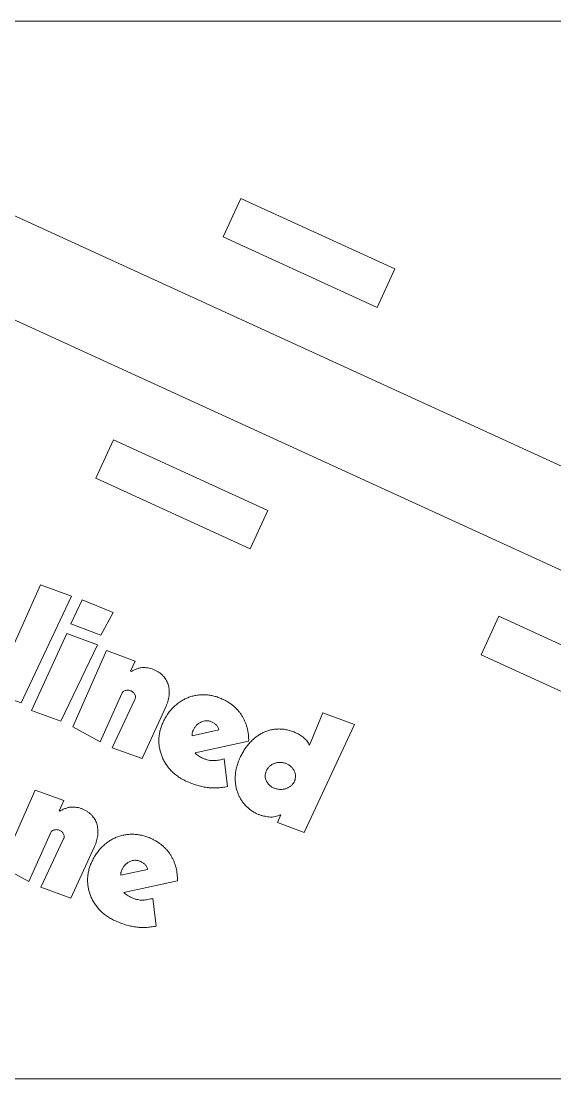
# Model space of a CAD drawing. Header units: inches. Extents: x 0.3 to 10.08, y -5.3 to -0.21.
# Drawn here: x 1.899 to 3.474, y -3.337 to -0.214 of the extents above; entities that cross this region are included whole.
import ezdxf

# ---------------------------------------------------------------- set-up
doc = ezdxf.new("R2010")
doc.units = ezdxf.units.IN
doc.header["$MEASUREMENT"] = 0
doc.layers.add('Layer 1', color=7, linetype='Continuous')

# ---------------------------------------------------------------- blocks, each defined once
blk = doc.blocks.new('block 2')
at = {"layer": 'Layer 1', "color": 7, "lineweight": 15, "true_color": 0xffffff}
blk.add_open_spline([(2.4074, -2.3067), (2.4087, -2.3043), (2.4099, -2.3019), (2.4114, -2.2996), (2.4129, -2.2973), (2.4147, -2.2952), (2.4166, -2.2933), (2.4185, -2.2914), (2.4206, -2.2896), (2.4228, -2.288), (2.425, -2.2864), (2.4273, -2.285), (2.4298, -2.2838), (2.4322, -2.2827), (2.4347, -2.2817), (2.4373, -2.2811), (2.4399, -2.2804), (2.4425, -2.2801), (2.4451, -2.2799), (2.4465, -2.2799), (2.4478, -2.2799), (2.4492, -2.28), (2.4505, -2.2801), (2.4518, -2.2803), (2.4531, -2.2806), (2.4544, -2.2808), (2.4558, -2.2812), (2.4571, -2.2816), (2.4584, -2.282), (2.4597, -2.2826), (2.461, -2.2831)], degree=3, knots=[0, 0, 0, 0, 1, 1, 1, 2, 2, 2, 3, 3, 3, 4, 4, 4, 5, 5, 5, 6, 6, 6, 7, 7, 7, 8, 8, 8, 9, 9, 9, 10, 10, 10, 10], dxfattribs=at)
blk = doc.blocks.new('block 3')
at = {"layer": 'Layer 1', "color": 7, "lineweight": 15, "true_color": 0xffffff}
blk.add_lwpolyline([(2.4825, -2.3068), (2.4035, -2.3244)], dxfattribs=at)
blk = doc.blocks.new('block 4')
at = {"layer": 'Layer 1', "color": 7, "lineweight": 15, "true_color": 0xffffff}
blk.add_open_spline([(2.461, -2.2831), (2.4636, -2.2844), (2.4662, -2.2857), (2.4686, -2.2873), (2.4708, -2.2887), (2.4728, -2.2904), (2.4747, -2.2922), (2.4756, -2.2932), (2.4764, -2.2941), (2.4772, -2.2951), (2.478, -2.2962), (2.4787, -2.2973), (2.4793, -2.2985), (2.48, -2.2998), (2.4807, -2.3011), (2.4812, -2.3024), (2.4817, -2.3038), (2.4821, -2.3053), (2.4825, -2.3068)], degree=3, knots=[0, 0, 0, 0, 1, 1, 1, 2, 2, 2, 3, 3, 3, 4, 4, 4, 5, 5, 5, 6, 6, 6, 6], dxfattribs=at)
blk = doc.blocks.new('block 5')
at = {"layer": 'Layer 1', "color": 7, "lineweight": 15, "true_color": 0xffffff}
blk.add_open_spline([(2.4035, -2.3244), (2.4035, -2.3231), (2.4035, -2.3219), (2.4035, -2.3207), (2.4036, -2.3195), (2.4036, -2.3183), (2.4038, -2.3172), (2.4039, -2.3165), (2.404, -2.3159), (2.4042, -2.3152), (2.4044, -2.3144), (2.4046, -2.3136), (2.4049, -2.3128), (2.4052, -2.3119), (2.4056, -2.3109), (2.406, -2.31), (2.4064, -2.3089), (2.4069, -2.3078), (2.4074, -2.3067)], degree=3, knots=[0, 0, 0, 0, 1, 1, 1, 2, 2, 2, 3, 3, 3, 4, 4, 4, 5, 5, 5, 6, 6, 6, 6], dxfattribs=at)
blk = doc.blocks.new('block 6')
at = {"layer": 'Layer 1', "color": 7, "lineweight": 15, "true_color": 0xffffff}
blk.add_open_spline([(2.6194, -2.4396), (2.6198, -2.4372), (2.6202, -2.4347), (2.6208, -2.4323), (2.6215, -2.4298), (2.6225, -2.4274), (2.6237, -2.4251), (2.6249, -2.4228), (2.6264, -2.4206), (2.6281, -2.4186), (2.6298, -2.4165), (2.6317, -2.4147), (2.6337, -2.413), (2.6359, -2.4113), (2.6382, -2.4099), (2.6406, -2.4086), (2.6431, -2.4073), (2.6458, -2.4062), (2.6485, -2.4053), (2.6499, -2.4048), (2.6514, -2.4044), (2.6529, -2.4041), (2.6544, -2.4038), (2.6559, -2.4036), (2.6575, -2.4034), (2.6591, -2.4033), (2.6607, -2.4032), (2.6624, -2.4032), (2.6641, -2.4032), (2.6658, -2.4033), (2.6674, -2.4034)], degree=3, knots=[0, 0, 0, 0, 1, 1, 1, 2, 2, 2, 3, 3, 3, 4, 4, 4, 5, 5, 5, 6, 6, 6, 7, 7, 7, 8, 8, 8, 9, 9, 9, 10, 10, 10, 10], dxfattribs=at)
blk = doc.blocks.new('block 7')
at = {"layer": 'Layer 1', "color": 7, "lineweight": 15, "true_color": 0xffffff}
blk.add_open_spline([(2.7086, -2.4466), (2.7082, -2.4491), (2.7079, -2.4517), (2.7072, -2.4541), (2.7065, -2.4566), (2.7055, -2.459), (2.7043, -2.4613), (2.7031, -2.4636), (2.7016, -2.4657), (2.7, -2.4677), (2.6983, -2.4697), (2.6964, -2.4716), (2.6943, -2.4732), (2.6922, -2.4749), (2.6899, -2.4763), (2.6875, -2.4775), (2.685, -2.4788), (2.6824, -2.4799), (2.6797, -2.4807), (2.6783, -2.4812), (2.6769, -2.4815), (2.6754, -2.4818), (2.6739, -2.4821), (2.6724, -2.4823), (2.6709, -2.4824), (2.6693, -2.4826), (2.6678, -2.4827), (2.6662, -2.4827), (2.6645, -2.4827), (2.6629, -2.4826), (2.6612, -2.4825)], degree=3, knots=[0, 0, 0, 0, 1, 1, 1, 2, 2, 2, 3, 3, 3, 4, 4, 4, 5, 5, 5, 6, 6, 6, 7, 7, 7, 8, 8, 8, 9, 9, 9, 10, 10, 10, 10], dxfattribs=at)
blk = doc.blocks.new('block 8')
at = {"layer": 'Layer 1', "color": 7, "lineweight": 15, "true_color": 0xffffff}
blk.add_open_spline([(2.6674, -2.4034), (2.6691, -2.4036), (2.6707, -2.4038), (2.6723, -2.4041), (2.6739, -2.4043), (2.6755, -2.4046), (2.677, -2.4051), (2.6785, -2.4054), (2.6799, -2.4059), (2.6813, -2.4065), (2.6827, -2.4071), (2.6841, -2.4077), (2.6854, -2.4084), (2.6879, -2.4097), (2.6904, -2.4112), (2.6927, -2.413), (2.6948, -2.4146), (2.6968, -2.4165), (2.6986, -2.4185), (2.7004, -2.4204), (2.702, -2.4226), (2.7033, -2.4248), (2.7047, -2.4271), (2.7057, -2.4295), (2.7065, -2.4319), (2.7074, -2.4343), (2.708, -2.4368), (2.7084, -2.4393), (2.7087, -2.4417), (2.7086, -2.4441), (2.7086, -2.4466)], degree=3, knots=[0, 0, 0, 0, 1, 1, 1, 2, 2, 2, 3, 3, 3, 4, 4, 4, 5, 5, 5, 6, 6, 6, 7, 7, 7, 8, 8, 8, 9, 9, 9, 10, 10, 10, 10], dxfattribs=at)
blk = doc.blocks.new('block 9')
at = {"layer": 'Layer 1', "color": 7, "lineweight": 15, "true_color": 0xffffff}
blk.add_open_spline([(2.6612, -2.4825), (2.6595, -2.4823), (2.6578, -2.4821), (2.6561, -2.4818), (2.6545, -2.4815), (2.653, -2.4812), (2.6514, -2.4808), (2.6499, -2.4804), (2.6484, -2.48), (2.6469, -2.4794), (2.6455, -2.4789), (2.6441, -2.4783), (2.6428, -2.4777), (2.6402, -2.4764), (2.6378, -2.4749), (2.6355, -2.4732), (2.6333, -2.4716), (2.6313, -2.4698), (2.6295, -2.4677), (2.6277, -2.4658), (2.6262, -2.4637), (2.6248, -2.4614), (2.6235, -2.4592), (2.6223, -2.457), (2.6214, -2.4546), (2.6205, -2.4522), (2.6199, -2.4497), (2.6196, -2.4472), (2.6193, -2.4447), (2.6194, -2.4422), (2.6194, -2.4396)], degree=3, knots=[0, 0, 0, 0, 1, 1, 1, 2, 2, 2, 3, 3, 3, 4, 4, 4, 5, 5, 5, 6, 6, 6, 7, 7, 7, 8, 8, 8, 9, 9, 9, 10, 10, 10, 10], dxfattribs=at)
blk = doc.blocks.new('block 18')
at = {"layer": 'Layer 1', "color": 7, "lineweight": 15, "true_color": 0xffffff}
blk.add_open_spline([(2.1933, -2.7363), (2.1933, -2.7351), (2.1933, -2.7339), (2.1933, -2.7326), (2.1934, -2.7315), (2.1934, -2.7303), (2.1936, -2.7291), (2.1937, -2.7285), (2.1938, -2.7278), (2.194, -2.7272), (2.1942, -2.7264), (2.1944, -2.7256), (2.1947, -2.7248), (2.1951, -2.7238), (2.1954, -2.7229), (2.1958, -2.722), (2.1962, -2.7208), (2.1967, -2.7197), (2.1972, -2.7186)], degree=3, knots=[0, 0, 0, 0, 1, 1, 1, 2, 2, 2, 3, 3, 3, 4, 4, 4, 5, 5, 5, 6, 6, 6, 6], dxfattribs=at)
blk = doc.blocks.new('block 19')
at = {"layer": 'Layer 1', "color": 7, "lineweight": 15, "true_color": 0xffffff}
blk.add_open_spline([(2.1972, -2.7186), (2.1985, -2.7162), (2.1997, -2.7138), (2.2012, -2.7115), (2.2027, -2.7093), (2.2045, -2.7072), (2.2064, -2.7053), (2.2083, -2.7033), (2.2104, -2.7015), (2.2126, -2.6999), (2.2148, -2.6984), (2.2171, -2.697), (2.2196, -2.6958), (2.222, -2.6946), (2.2245, -2.6937), (2.2271, -2.693), (2.2297, -2.6924), (2.2323, -2.692), (2.2349, -2.6919), (2.2363, -2.6918), (2.2376, -2.6919), (2.239, -2.692), (2.2403, -2.6921), (2.2416, -2.6923), (2.2429, -2.6925), (2.2442, -2.6928), (2.2456, -2.6931), (2.2469, -2.6935), (2.2482, -2.694), (2.2495, -2.6945), (2.2508, -2.6951)], degree=3, knots=[0, 0, 0, 0, 1, 1, 1, 2, 2, 2, 3, 3, 3, 4, 4, 4, 5, 5, 5, 6, 6, 6, 7, 7, 7, 8, 8, 8, 9, 9, 9, 10, 10, 10, 10], dxfattribs=at)
blk = doc.blocks.new('block 20')
at = {"layer": 'Layer 1', "color": 7, "lineweight": 15, "true_color": 0xffffff}
blk.add_open_spline([(2.2508, -2.6951), (2.2534, -2.6964), (2.256, -2.6977), (2.2584, -2.6992), (2.2606, -2.7007), (2.2627, -2.7023), (2.2645, -2.7042), (2.2654, -2.7051), (2.2663, -2.7061), (2.267, -2.7071), (2.2678, -2.7082), (2.2685, -2.7093), (2.2692, -2.7105), (2.2698, -2.7117), (2.2705, -2.713), (2.271, -2.7144), (2.2715, -2.7158), (2.2719, -2.7173), (2.2724, -2.7188)], degree=3, knots=[0, 0, 0, 0, 1, 1, 1, 2, 2, 2, 3, 3, 3, 4, 4, 4, 5, 5, 5, 6, 6, 6, 6], dxfattribs=at)
blk = doc.blocks.new('block 21')
at = {"layer": 'Layer 1', "color": 7, "lineweight": 15, "true_color": 0xffffff}
blk.add_lwpolyline([(2.2724, -2.7188), (2.1933, -2.7363)], dxfattribs=at)
blk = doc.blocks.new('block 22')
at = {"layer": 'Layer 1', "color": 7, "lineweight": 15, "true_color": 0xffffff}
blk.add_lwpolyline([(1.9406, -2.4849), (1.8412, -2.7102)], dxfattribs=at)
blk = doc.blocks.new('block 23')
at = {"layer": 'Layer 1', "color": 7, "lineweight": 15, "true_color": 0xffffff}
blk.add_lwpolyline([(1.8412, -2.7102), (1.9223, -2.7546)], dxfattribs=at)
blk = doc.blocks.new('block 24')
at = {"layer": 'Layer 1', "color": 7, "lineweight": 15, "true_color": 0xffffff}
blk.add_lwpolyline([(1.9223, -2.7546), (1.9858, -2.6118)], dxfattribs=at)
blk = doc.blocks.new('block 25')
at = {"layer": 'Layer 1', "color": 7, "lineweight": 15, "true_color": 0xffffff}
blk.add_open_spline([(1.9858, -2.6118), (1.9865, -2.6105), (1.9871, -2.6093), (1.9879, -2.6082), (1.9886, -2.6072), (1.9895, -2.6062), (1.9905, -2.6054), (1.9915, -2.6046), (1.9926, -2.604), (1.9938, -2.6034), (1.995, -2.6029), (1.9963, -2.6025), (1.9976, -2.6022), (1.9989, -2.6019), (2.0002, -2.6017), (2.0016, -2.6016), (2.0029, -2.6015), (2.0042, -2.6015), (2.0055, -2.6017), (2.0068, -2.6018), (2.0081, -2.6021), (2.0094, -2.6024), (2.0107, -2.6028), (2.0119, -2.6033), (2.0132, -2.6038)], degree=3, knots=[0, 0, 0, 0, 1, 1, 1, 2, 2, 2, 3, 3, 3, 4, 4, 4, 5, 5, 5, 6, 6, 6, 7, 7, 7, 8, 8, 8, 8], dxfattribs=at)
blk = doc.blocks.new('block 26')
at = {"layer": 'Layer 1', "color": 7, "lineweight": 15, "true_color": 0xffffff}
blk.add_open_spline([(2.0132, -2.6038), (2.0144, -2.6045), (2.0157, -2.6051), (2.0169, -2.6059), (2.018, -2.6066), (2.0191, -2.6074), (2.02, -2.6084), (2.021, -2.6093), (2.0218, -2.6103), (2.0226, -2.6113), (2.0234, -2.6124), (2.0241, -2.6136), (2.0247, -2.6148), (2.0252, -2.616), (2.0257, -2.6172), (2.026, -2.6184), (2.0263, -2.6196), (2.0264, -2.6208), (2.0264, -2.6219), (2.0264, -2.6232), (2.0263, -2.6244), (2.0259, -2.6255), (2.0256, -2.6267), (2.0251, -2.6278), (2.0245, -2.629)], degree=3, knots=[0, 0, 0, 0, 1, 1, 1, 2, 2, 2, 3, 3, 3, 4, 4, 4, 5, 5, 5, 6, 6, 6, 7, 7, 7, 8, 8, 8, 8], dxfattribs=at)
blk = doc.blocks.new('block 27')
at = {"layer": 'Layer 1', "color": 7, "lineweight": 15, "true_color": 0xffffff}
blk.add_lwpolyline([(2.0245, -2.629), (1.9578, -2.7717)], dxfattribs=at)
blk = doc.blocks.new('block 28')
at = {"layer": 'Layer 1', "color": 7, "lineweight": 15, "true_color": 0xffffff}
blk.add_lwpolyline([(1.9578, -2.7717), (2.046, -2.8036)], dxfattribs=at)
blk = doc.blocks.new('block 29')
at = {"layer": 'Layer 1', "color": 7, "lineweight": 15, "true_color": 0xffffff}
blk.add_lwpolyline([(2.046, -2.8036), (2.1158, -2.6512)], dxfattribs=at)
blk = doc.blocks.new('block 30')
at = {"layer": 'Layer 1', "color": 7, "lineweight": 15, "true_color": 0xffffff}
blk.add_open_spline([(2.1158, -2.6512), (2.117, -2.6485), (2.1181, -2.6458), (2.1192, -2.643), (2.1202, -2.6403), (2.1211, -2.6376), (2.1219, -2.6348), (2.1227, -2.6321), (2.1234, -2.6294), (2.1239, -2.6267), (2.1245, -2.6239), (2.1249, -2.6212), (2.1253, -2.6185), (2.1256, -2.6158), (2.1258, -2.6131), (2.1259, -2.6105), (2.126, -2.6078), (2.126, -2.6052), (2.1258, -2.6026), (2.1257, -2.6001), (2.1254, -2.5975), (2.125, -2.595), (2.1246, -2.5925), (2.1241, -2.59), (2.1234, -2.5876), (2.1228, -2.5852), (2.1221, -2.5828), (2.1212, -2.5805), (2.1203, -2.5782), (2.1193, -2.5759), (2.1182, -2.5737), (2.117, -2.5715), (2.1157, -2.5694), (2.1144, -2.5673), (2.1129, -2.5653), (2.1114, -2.5633), (2.1098, -2.5614), (2.1081, -2.5594), (2.1063, -2.5575), (2.1044, -2.5558), (2.1025, -2.554), (2.1004, -2.5523), (2.0982, -2.5507), (2.096, -2.5491), (2.0936, -2.5476), (2.0912, -2.5462), (2.0886, -2.5447), (2.086, -2.5434), (2.0833, -2.5421)], degree=3, knots=[0, 0, 0, 0, 1, 1, 1, 2, 2, 2, 3, 3, 3, 4, 4, 4, 5, 5, 5, 6, 6, 6, 7, 7, 7, 8, 8, 8, 9, 9, 9, 10, 10, 10, 11, 11, 11, 12, 12, 12, 13, 13, 13, 14, 14, 14, 15, 15, 15, 16, 16, 16, 16], dxfattribs=at)
blk = doc.blocks.new('block 31')
at = {"layer": 'Layer 1', "color": 7, "lineweight": 15, "true_color": 0xffffff}
blk.add_open_spline([(2.0833, -2.5421), (2.0807, -2.5409), (2.078, -2.5398), (2.0752, -2.5388), (2.0726, -2.5379), (2.0699, -2.5372), (2.0672, -2.5366), (2.0644, -2.536), (2.0617, -2.5355), (2.0589, -2.5352), (2.0562, -2.5349), (2.0535, -2.5348), (2.0507, -2.5348), (2.0479, -2.5349), (2.045, -2.5351), (2.0422, -2.5356), (2.0391, -2.5361), (2.0361, -2.5369), (2.0331, -2.5378), (2.0298, -2.5388), (2.0266, -2.5401), (2.0234, -2.5415), (2.0199, -2.5431), (2.0166, -2.5448), (2.0132, -2.5466)], degree=3, knots=[0, 0, 0, 0, 1, 1, 1, 2, 2, 2, 3, 3, 3, 4, 4, 4, 5, 5, 5, 6, 6, 6, 7, 7, 7, 8, 8, 8, 8], dxfattribs=at)
blk = doc.blocks.new('block 32')
at = {"layer": 'Layer 1', "color": 7, "lineweight": 15, "true_color": 0xffffff}
blk.add_lwpolyline([(2.0132, -2.5466), (2.0116, -2.5459)], dxfattribs=at)
blk = doc.blocks.new('block 33')
at = {"layer": 'Layer 1', "color": 7, "lineweight": 15, "true_color": 0xffffff}
blk.add_lwpolyline([(2.0116, -2.5459), (2.0255, -2.5156)], dxfattribs=at)
blk = doc.blocks.new('block 34')
at = {"layer": 'Layer 1', "color": 7, "lineweight": 15, "true_color": 0xffffff}
blk.add_lwpolyline([(2.0255, -2.5156), (1.9406, -2.4849)], dxfattribs=at)
blk = doc.blocks.new('block 49')
at = {"layer": 'Layer 1', "color": 7, "lineweight": 15, "true_color": 0xffffff}
blk.add_lwpolyline([(2.7891, -2.2564), (2.7498, -2.3516)], dxfattribs=at)
blk = doc.blocks.new('block 50')
at = {"layer": 'Layer 1', "color": 7, "lineweight": 15, "true_color": 0xffffff}
blk.add_open_spline([(2.7498, -2.3516), (2.7488, -2.3497), (2.7478, -2.3477), (2.7467, -2.3458), (2.7456, -2.3439), (2.7444, -2.3421), (2.743, -2.3403), (2.7416, -2.3386), (2.7402, -2.3369), (2.7386, -2.3353), (2.737, -2.3337), (2.7353, -2.3322), (2.7336, -2.3307), (2.7318, -2.3292), (2.73, -2.3278), (2.7281, -2.3264), (2.7263, -2.3251), (2.7244, -2.3238), (2.7224, -2.3225), (2.7204, -2.3213), (2.7184, -2.3201), (2.7163, -2.3189), (2.7143, -2.3178), (2.7121, -2.3168), (2.71, -2.3158)], degree=3, knots=[0, 0, 0, 0, 1, 1, 1, 2, 2, 2, 3, 3, 3, 4, 4, 4, 5, 5, 5, 6, 6, 6, 7, 7, 7, 8, 8, 8, 8], dxfattribs=at)
blk = doc.blocks.new('block 51')
at = {"layer": 'Layer 1', "color": 7, "lineweight": 15, "true_color": 0xffffff}
blk.add_open_spline([(2.71, -2.3158), (2.7057, -2.314), (2.7014, -2.3121), (2.6971, -2.3106), (2.6929, -2.3091), (2.6886, -2.3079), (2.6843, -2.307), (2.6802, -2.306), (2.676, -2.3053), (2.6717, -2.3049), (2.6676, -2.3045), (2.6634, -2.3043), (2.6593, -2.3043), (2.6552, -2.3044), (2.6512, -2.3046), (2.6472, -2.3051), (2.6432, -2.3056), (2.6393, -2.3063), (2.6354, -2.3072), (2.6316, -2.3081), (2.6278, -2.3092), (2.6241, -2.3105), (2.6204, -2.3119), (2.6167, -2.3134), (2.6132, -2.3151), (2.6096, -2.3168), (2.6061, -2.3187), (2.6027, -2.3208), (2.5993, -2.3229), (2.596, -2.3252), (2.5928, -2.3277), (2.5895, -2.3301), (2.5863, -2.3328), (2.5833, -2.3355), (2.5802, -2.3384), (2.5772, -2.3413), (2.5743, -2.3444), (2.5714, -2.3476), (2.5686, -2.3508), (2.566, -2.3542), (2.5633, -2.3576), (2.5608, -2.3612), (2.5584, -2.3648), (2.5559, -2.3685), (2.5536, -2.3723), (2.5515, -2.3762), (2.5493, -2.3802), (2.5473, -2.3844), (2.5453, -2.3885)], degree=3, knots=[0, 0, 0, 0, 1, 1, 1, 2, 2, 2, 3, 3, 3, 4, 4, 4, 5, 5, 5, 6, 6, 6, 7, 7, 7, 8, 8, 8, 9, 9, 9, 10, 10, 10, 11, 11, 11, 12, 12, 12, 13, 13, 13, 14, 14, 14, 15, 15, 15, 16, 16, 16, 16], dxfattribs=at)
blk = doc.blocks.new('block 52')
at = {"layer": 'Layer 1', "color": 7, "lineweight": 15, "true_color": 0xffffff}
blk.add_open_spline([(2.5453, -2.3885), (2.5433, -2.3931), (2.5413, -2.3977), (2.5396, -2.4024), (2.538, -2.4068), (2.5365, -2.4113), (2.5353, -2.4159), (2.5342, -2.4203), (2.5332, -2.4248), (2.5325, -2.4293), (2.5318, -2.4337), (2.5313, -2.4381), (2.5311, -2.4425), (2.5308, -2.4467), (2.5308, -2.451), (2.5309, -2.4552), (2.5311, -2.4593), (2.5314, -2.4634), (2.5319, -2.4674), (2.5324, -2.4714), (2.5331, -2.4753), (2.534, -2.4792), (2.5349, -2.483), (2.536, -2.4867), (2.5372, -2.4903), (2.5385, -2.4939), (2.5399, -2.4975), (2.5415, -2.5009), (2.5431, -2.5043), (2.5448, -2.5076), (2.5467, -2.5108), (2.5486, -2.514), (2.5506, -2.5171), (2.5528, -2.5201), (2.555, -2.5231), (2.5573, -2.526), (2.5598, -2.5288), (2.5623, -2.5315), (2.5649, -2.5341), (2.5677, -2.5366), (2.5703, -2.539), (2.5731, -2.5413), (2.5761, -2.5435), (2.579, -2.5457), (2.582, -2.5477), (2.5852, -2.5495), (2.5883, -2.5514), (2.5916, -2.553), (2.5949, -2.5546)], degree=3, knots=[0, 0, 0, 0, 1, 1, 1, 2, 2, 2, 3, 3, 3, 4, 4, 4, 5, 5, 5, 6, 6, 6, 7, 7, 7, 8, 8, 8, 9, 9, 9, 10, 10, 10, 11, 11, 11, 12, 12, 12, 13, 13, 13, 14, 14, 14, 15, 15, 15, 16, 16, 16, 16], dxfattribs=at)
blk = doc.blocks.new('block 53')
at = {"layer": 'Layer 1', "color": 7, "lineweight": 15, "true_color": 0xffffff}
blk.add_open_spline([(2.5949, -2.5546), (2.5977, -2.5558), (2.6005, -2.557), (2.6033, -2.558), (2.6062, -2.5591), (2.6091, -2.5599), (2.612, -2.5607), (2.615, -2.5615), (2.618, -2.5621), (2.6211, -2.5626), (2.6241, -2.5632), (2.6272, -2.5636), (2.6304, -2.5639), (2.6334, -2.5642), (2.6365, -2.5643), (2.6396, -2.5642), (2.6425, -2.564), (2.6455, -2.5637), (2.6484, -2.5632), (2.6512, -2.5626), (2.654, -2.5619), (2.6567, -2.5609), (2.6594, -2.5599), (2.662, -2.5586), (2.6646, -2.5574)], degree=3, knots=[0, 0, 0, 0, 1, 1, 1, 2, 2, 2, 3, 3, 3, 4, 4, 4, 5, 5, 5, 6, 6, 6, 7, 7, 7, 8, 8, 8, 8], dxfattribs=at)
blk = doc.blocks.new('block 54')
at = {"layer": 'Layer 1', "color": 7, "lineweight": 15, "true_color": 0xffffff}
blk.add_lwpolyline([(2.6646, -2.5574), (2.6654, -2.5578)], dxfattribs=at)
blk = doc.blocks.new('block 55')
at = {"layer": 'Layer 1', "color": 7, "lineweight": 15, "true_color": 0xffffff}
blk.add_lwpolyline([(2.6654, -2.5578), (2.6551, -2.5802)], dxfattribs=at)
blk = doc.blocks.new('block 56')
at = {"layer": 'Layer 1', "color": 7, "lineweight": 15, "true_color": 0xffffff}
blk.add_lwpolyline([(2.6551, -2.5802), (2.7346, -2.6104)], dxfattribs=at)
blk = doc.blocks.new('block 57')
at = {"layer": 'Layer 1', "color": 7, "lineweight": 15, "true_color": 0xffffff}
blk.add_lwpolyline([(2.7346, -2.6104), (2.8829, -2.2907)], dxfattribs=at)
blk = doc.blocks.new('block 58')
at = {"layer": 'Layer 1', "color": 7, "lineweight": 15, "true_color": 0xffffff}
blk.add_lwpolyline([(2.8829, -2.2907), (2.7891, -2.2564)], dxfattribs=at)
blk = doc.blocks.new('block 59')
at = {"layer": 'Layer 1', "color": 7, "lineweight": 15, "true_color": 0xffffff}
blk.add_lwpolyline([(2.1508, -2.0729), (2.0513, -2.2983)], dxfattribs=at)
blk = doc.blocks.new('block 60')
at = {"layer": 'Layer 1', "color": 7, "lineweight": 15, "true_color": 0xffffff}
blk.add_lwpolyline([(2.0513, -2.2983), (2.1325, -2.3426)], dxfattribs=at)
blk = doc.blocks.new('block 61')
at = {"layer": 'Layer 1', "color": 7, "lineweight": 15, "true_color": 0xffffff}
blk.add_lwpolyline([(2.1325, -2.3426), (2.196, -2.1998)], dxfattribs=at)
blk = doc.blocks.new('block 62')
at = {"layer": 'Layer 1', "color": 7, "lineweight": 15, "true_color": 0xffffff}
blk.add_open_spline([(2.196, -2.1998), (2.1966, -2.1986), (2.1973, -2.1974), (2.1981, -2.1962), (2.1988, -2.1952), (2.1997, -2.1943), (2.2007, -2.1935), (2.2017, -2.1927), (2.2028, -2.192), (2.204, -2.1915), (2.2052, -2.1909), (2.2064, -2.1905), (2.2077, -2.1902), (2.2091, -2.1899), (2.2104, -2.1897), (2.2118, -2.1897), (2.2131, -2.1896), (2.2144, -2.1896), (2.2157, -2.1897), (2.217, -2.1898), (2.2183, -2.1901), (2.2196, -2.1905), (2.2209, -2.1909), (2.2221, -2.1914), (2.2234, -2.1919)], degree=3, knots=[0, 0, 0, 0, 1, 1, 1, 2, 2, 2, 3, 3, 3, 4, 4, 4, 5, 5, 5, 6, 6, 6, 7, 7, 7, 8, 8, 8, 8], dxfattribs=at)
blk = doc.blocks.new('block 63')
at = {"layer": 'Layer 1', "color": 7, "lineweight": 15, "true_color": 0xffffff}
blk.add_open_spline([(2.2234, -2.1919), (2.2246, -2.1925), (2.2259, -2.1932), (2.2271, -2.1939), (2.2282, -2.1947), (2.2292, -2.1955), (2.2302, -2.1964), (2.2311, -2.1973), (2.232, -2.1983), (2.2328, -2.1994), (2.2336, -2.2005), (2.2343, -2.2016), (2.2349, -2.2028), (2.2354, -2.204), (2.2359, -2.2052), (2.2362, -2.2065), (2.2365, -2.2076), (2.2366, -2.2088), (2.2366, -2.21), (2.2366, -2.2112), (2.2364, -2.2124), (2.2361, -2.2136), (2.2358, -2.2148), (2.2352, -2.2159), (2.2347, -2.217)], degree=3, knots=[0, 0, 0, 0, 1, 1, 1, 2, 2, 2, 3, 3, 3, 4, 4, 4, 5, 5, 5, 6, 6, 6, 7, 7, 7, 8, 8, 8, 8], dxfattribs=at)
blk = doc.blocks.new('block 64')
at = {"layer": 'Layer 1', "color": 7, "lineweight": 15, "true_color": 0xffffff}
blk.add_lwpolyline([(2.2347, -2.217), (2.1679, -2.3597)], dxfattribs=at)
blk = doc.blocks.new('block 65')
at = {"layer": 'Layer 1', "color": 7, "lineweight": 15, "true_color": 0xffffff}
blk.add_lwpolyline([(2.1679, -2.3597), (2.2562, -2.3916)], dxfattribs=at)
blk = doc.blocks.new('block 66')
at = {"layer": 'Layer 1', "color": 7, "lineweight": 15, "true_color": 0xffffff}
blk.add_lwpolyline([(2.2562, -2.3916), (2.326, -2.2393)], dxfattribs=at)
blk = doc.blocks.new('block 67')
at = {"layer": 'Layer 1', "color": 7, "lineweight": 15, "true_color": 0xffffff}
blk.add_open_spline([(2.326, -2.2393), (2.3271, -2.2366), (2.3283, -2.2338), (2.3294, -2.2311), (2.3304, -2.2284), (2.3313, -2.2256), (2.3321, -2.2229), (2.3329, -2.2202), (2.3336, -2.2174), (2.3341, -2.2147), (2.3347, -2.212), (2.3351, -2.2093), (2.3355, -2.2065), (2.3358, -2.2039), (2.336, -2.2012), (2.3361, -2.1985), (2.3362, -2.1959), (2.3362, -2.1933), (2.336, -2.1907), (2.3359, -2.1881), (2.3356, -2.1856), (2.3352, -2.1831), (2.3348, -2.1806), (2.3343, -2.1781), (2.3336, -2.1757), (2.333, -2.1732), (2.3323, -2.1708), (2.3314, -2.1685), (2.3305, -2.1662), (2.3295, -2.164), (2.3284, -2.1618), (2.3272, -2.1596), (2.3259, -2.1574), (2.3245, -2.1554), (2.3231, -2.1533), (2.3216, -2.1513), (2.32, -2.1494), (2.3183, -2.1475), (2.3165, -2.1456), (2.3146, -2.1438), (2.3127, -2.142), (2.3106, -2.1403), (2.3084, -2.1388), (2.3062, -2.1371), (2.3038, -2.1356), (2.3014, -2.1342), (2.2988, -2.1328), (2.2962, -2.1315), (2.2935, -2.1302)], degree=3, knots=[0, 0, 0, 0, 1, 1, 1, 2, 2, 2, 3, 3, 3, 4, 4, 4, 5, 5, 5, 6, 6, 6, 7, 7, 7, 8, 8, 8, 9, 9, 9, 10, 10, 10, 11, 11, 11, 12, 12, 12, 13, 13, 13, 14, 14, 14, 15, 15, 15, 16, 16, 16, 16], dxfattribs=at)
blk = doc.blocks.new('block 68')
at = {"layer": 'Layer 1', "color": 7, "lineweight": 15, "true_color": 0xffffff}
blk.add_open_spline([(2.2935, -2.1302), (2.2909, -2.129), (2.2882, -2.1278), (2.2854, -2.1269), (2.2828, -2.126), (2.2801, -2.1252), (2.2773, -2.1246), (2.2746, -2.124), (2.2719, -2.1236), (2.2691, -2.1233), (2.2664, -2.123), (2.2636, -2.1228), (2.2609, -2.1229), (2.258, -2.1229), (2.2552, -2.1232), (2.2524, -2.1236), (2.2493, -2.1241), (2.2463, -2.1249), (2.2433, -2.1258), (2.24, -2.1269), (2.2368, -2.1281), (2.2336, -2.1295), (2.2301, -2.1311), (2.2267, -2.1329), (2.2234, -2.1347)], degree=3, knots=[0, 0, 0, 0, 1, 1, 1, 2, 2, 2, 3, 3, 3, 4, 4, 4, 5, 5, 5, 6, 6, 6, 7, 7, 7, 8, 8, 8, 8], dxfattribs=at)
blk = doc.blocks.new('block 69')
at = {"layer": 'Layer 1', "color": 7, "lineweight": 15, "true_color": 0xffffff}
blk.add_lwpolyline([(2.2234, -2.1347), (2.2218, -2.134)], dxfattribs=at)
blk = doc.blocks.new('block 70')
at = {"layer": 'Layer 1', "color": 7, "lineweight": 15, "true_color": 0xffffff}
blk.add_lwpolyline([(2.2218, -2.134), (2.2357, -2.1037)], dxfattribs=at)
blk = doc.blocks.new('block 71')
at = {"layer": 'Layer 1', "color": 7, "lineweight": 15, "true_color": 0xffffff}
blk.add_lwpolyline([(2.2357, -2.1037), (2.1508, -2.0729)], dxfattribs=at)
blk = doc.blocks.new('block 72')
at = {"layer": 'Layer 1', "color": 7, "lineweight": 15, "true_color": 0xffffff}
blk.add_lwpolyline([(2.1344, -2.0272), (2.1709, -1.9601)], dxfattribs=at)
blk = doc.blocks.new('block 73')
at = {"layer": 'Layer 1', "color": 7, "lineweight": 15, "true_color": 0xffffff}
blk.add_lwpolyline([(2.1709, -1.9601), (2.079, -1.9228)], dxfattribs=at)
blk = doc.blocks.new('block 74')
at = {"layer": 'Layer 1', "color": 7, "lineweight": 15, "true_color": 0xffffff}
blk.add_lwpolyline([(2.079, -1.9228), (2.0457, -1.9942)], dxfattribs=at)
blk = doc.blocks.new('block 75')
at = {"layer": 'Layer 1', "color": 7, "lineweight": 15, "true_color": 0xffffff}
blk.add_lwpolyline([(2.0457, -1.9942), (2.1344, -2.0272)], dxfattribs=at)
blk = doc.blocks.new('block 76')
at = {"layer": 'Layer 1', "color": 7, "lineweight": 15, "true_color": 0xffffff}
blk.add_lwpolyline([(2.0165, -2.2808), (2.1248, -2.0557)], dxfattribs=at)
blk = doc.blocks.new('block 77')
at = {"layer": 'Layer 1', "color": 7, "lineweight": 15, "true_color": 0xffffff}
blk.add_lwpolyline([(2.1248, -2.0557), (2.0337, -2.0226)], dxfattribs=at)
blk = doc.blocks.new('block 78')
at = {"layer": 'Layer 1', "color": 7, "lineweight": 15, "true_color": 0xffffff}
blk.add_lwpolyline([(2.0337, -2.0226), (1.9297, -2.2497)], dxfattribs=at)
blk = doc.blocks.new('block 79')
at = {"layer": 'Layer 1', "color": 7, "lineweight": 15, "true_color": 0xffffff}
blk.add_lwpolyline([(1.9297, -2.2497), (2.0165, -2.2808)], dxfattribs=at)
blk = doc.blocks.new('block 80')
at = {"layer": 'Layer 1', "color": 7, "lineweight": 15, "true_color": 0xffffff}
blk.add_lwpolyline([(1.8996, -2.2273), (2.0482, -1.912)], dxfattribs=at)
blk = doc.blocks.new('block 81')
at = {"layer": 'Layer 1', "color": 7, "lineweight": 15, "true_color": 0xffffff}
blk.add_lwpolyline([(2.0482, -1.912), (1.956, -1.8784)], dxfattribs=at)
blk = doc.blocks.new('block 82')
at = {"layer": 'Layer 1', "color": 7, "lineweight": 15, "true_color": 0xffffff}
blk.add_lwpolyline([(1.956, -1.8784), (1.8136, -2.1965)], dxfattribs=at)
blk = doc.blocks.new('block 83')
at = {"layer": 'Layer 1', "color": 7, "lineweight": 15, "true_color": 0xffffff}
blk.add_lwpolyline([(1.8136, -2.1965), (1.8996, -2.2273)], dxfattribs=at)
blk = doc.blocks.new('block 118')
at = {"layer": 'Layer 1', "color": 7, "lineweight": 15, "true_color": 0xffffff}
blk.add_lwpolyline([(3.7629, -2.1796), (3.3084, -1.9713)], dxfattribs=at)
blk = doc.blocks.new('block 119')
at = {"layer": 'Layer 1', "color": 7, "lineweight": 15, "true_color": 0xffffff}
blk.add_lwpolyline([(3.3084, -1.9713), (3.2563, -2.0849)], dxfattribs=at)
blk = doc.blocks.new('block 120')
at = {"layer": 'Layer 1', "color": 7, "lineweight": 15, "true_color": 0xffffff}
blk.add_lwpolyline([(3.2563, -2.0849), (3.7108, -2.2933)], dxfattribs=at)
blk = doc.blocks.new('block 122')
at = {"layer": 'Layer 1', "color": 7, "lineweight": 15, "true_color": 0xffffff}
blk.add_lwpolyline([(2.6266, -1.6588), (2.1721, -1.4505)], dxfattribs=at)
blk = doc.blocks.new('block 123')
at = {"layer": 'Layer 1', "color": 7, "lineweight": 15, "true_color": 0xffffff}
blk.add_lwpolyline([(2.1721, -1.4505), (2.12, -1.5641)], dxfattribs=at)
blk = doc.blocks.new('block 124')
at = {"layer": 'Layer 1', "color": 7, "lineweight": 15, "true_color": 0xffffff}
blk.add_lwpolyline([(2.12, -1.5641), (2.5745, -1.7724)], dxfattribs=at)
blk = doc.blocks.new('block 125')
at = {"layer": 'Layer 1', "color": 7, "lineweight": 15, "true_color": 0xffffff}
blk.add_lwpolyline([(2.5745, -1.7724), (2.6266, -1.6588)], dxfattribs=at)
blk = doc.blocks.new('block 130')
at = {"layer": 'Layer 1', "color": 7, "lineweight": 15, "true_color": 0xffffff}
blk.add_lwpolyline([(6.3524, -3.1465), (0.4435, -0.4382)], dxfattribs=at)
blk = doc.blocks.new('block 132')
at = {"layer": 'Layer 1', "color": 7, "lineweight": 15, "true_color": 0xffffff}
blk.add_lwpolyline([(0.4019, -3.3374), (6.3107, -3.3374)], dxfattribs=at)
blk = doc.blocks.new('block 136')
at = {"layer": 'Layer 1', "color": 7, "lineweight": 15, "true_color": 0xffffff}
blk.add_open_spline([(2.498, -2.3925), (2.4932, -2.3938), (2.4883, -2.3951), (2.4834, -2.396), (2.4784, -2.3969), (2.4734, -2.3975), (2.4683, -2.3977), (2.4657, -2.3978), (2.4631, -2.3977), (2.4604, -2.3975), (2.4577, -2.3973), (2.455, -2.3968), (2.4523, -2.3962), (2.4494, -2.3956), (2.4465, -2.3948), (2.4438, -2.3938), (2.4407, -2.3927), (2.4378, -2.3915), (2.4348, -2.3902)], degree=3, knots=[0, 0, 0, 0, 1, 1, 1, 2, 2, 2, 3, 3, 3, 4, 4, 4, 5, 5, 5, 6, 6, 6, 6], dxfattribs=at)
blk = doc.blocks.new('block 137')
at = {"layer": 'Layer 1', "color": 7, "lineweight": 15, "true_color": 0xffffff}
blk.add_open_spline([(2.4348, -2.3902), (2.4328, -2.3892), (2.4308, -2.3883), (2.4288, -2.3872), (2.4265, -2.3861), (2.4244, -2.3848), (2.4222, -2.3835), (2.4202, -2.3823), (2.4182, -2.3809), (2.4164, -2.3794), (2.4149, -2.3781), (2.4136, -2.3766), (2.4123, -2.3751)], degree=3, knots=[0, 0, 0, 0, 1, 1, 1, 2, 2, 2, 3, 3, 3, 4, 4, 4, 4], dxfattribs=at)
blk = doc.blocks.new('block 138')
at = {"layer": 'Layer 1', "color": 7, "lineweight": 15, "true_color": 0xffffff}
blk.add_lwpolyline([(2.4123, -2.3751), (2.5705, -2.3405)], dxfattribs=at)
blk = doc.blocks.new('block 139')
at = {"layer": 'Layer 1', "color": 7, "lineweight": 15, "true_color": 0xffffff}
blk.add_open_spline([(2.5705, -2.3405), (2.5706, -2.3371), (2.5706, -2.3338), (2.5705, -2.3305), (2.5704, -2.3273), (2.5701, -2.3241), (2.5698, -2.3209), (2.5694, -2.3177), (2.569, -2.3145), (2.5685, -2.3114), (2.5679, -2.3083), (2.5672, -2.3052), (2.5665, -2.3021), (2.5657, -2.2991), (2.5648, -2.296), (2.5638, -2.2931), (2.5628, -2.2901), (2.5617, -2.2871), (2.5605, -2.2842), (2.5593, -2.2813), (2.558, -2.2784), (2.5565, -2.2756), (2.5551, -2.2727), (2.5535, -2.2699), (2.5519, -2.2671), (2.5503, -2.2644), (2.5485, -2.2617), (2.5467, -2.259), (2.5448, -2.2564), (2.5428, -2.2539), (2.5408, -2.2515), (2.5387, -2.249), (2.5366, -2.2466), (2.5343, -2.2443), (2.5321, -2.242), (2.5297, -2.2398), (2.5273, -2.2376), (2.5248, -2.2355), (2.5222, -2.2335), (2.5196, -2.2315), (2.5169, -2.2295), (2.5141, -2.2276), (2.5113, -2.2258), (2.5084, -2.2239), (2.5054, -2.2222), (2.5024, -2.2206), (2.4992, -2.2189), (2.496, -2.2174), (2.4928, -2.2158)], degree=3, knots=[0, 0, 0, 0, 1, 1, 1, 2, 2, 2, 3, 3, 3, 4, 4, 4, 5, 5, 5, 6, 6, 6, 7, 7, 7, 8, 8, 8, 9, 9, 9, 10, 10, 10, 11, 11, 11, 12, 12, 12, 13, 13, 13, 14, 14, 14, 15, 15, 15, 16, 16, 16, 16], dxfattribs=at)
blk = doc.blocks.new('block 140')
at = {"layer": 'Layer 1', "color": 7, "lineweight": 15, "true_color": 0xffffff}
blk.add_open_spline([(2.4928, -2.2158), (2.4888, -2.2141), (2.4847, -2.2123), (2.4806, -2.2109), (2.4765, -2.2094), (2.4724, -2.2081), (2.4682, -2.2071), (2.464, -2.2061), (2.4599, -2.2052), (2.4557, -2.2046), (2.4515, -2.204), (2.4473, -2.2035), (2.4431, -2.2033), (2.4389, -2.2031), (2.4347, -2.2031), (2.4305, -2.2033), (2.4264, -2.2034), (2.4222, -2.2038), (2.4181, -2.2045), (2.4141, -2.2051), (2.41, -2.2059), (2.406, -2.207), (2.402, -2.208), (2.3981, -2.2092), (2.3942, -2.2107), (2.3902, -2.2121), (2.3864, -2.2138), (2.3826, -2.2157), (2.3788, -2.2176), (2.3751, -2.2196), (2.3716, -2.2219), (2.3679, -2.2242), (2.3643, -2.2268), (2.3608, -2.2295), (2.3573, -2.2323), (2.3539, -2.2352), (2.3506, -2.2383), (2.3472, -2.2415), (2.344, -2.2449), (2.341, -2.2484), (2.3379, -2.252), (2.3349, -2.2558), (2.3322, -2.2598), (2.3293, -2.2639), (2.3266, -2.2682), (2.3242, -2.2726), (2.3216, -2.2772), (2.3193, -2.2819), (2.317, -2.2867)], degree=3, knots=[0, 0, 0, 0, 1, 1, 1, 2, 2, 2, 3, 3, 3, 4, 4, 4, 5, 5, 5, 6, 6, 6, 7, 7, 7, 8, 8, 8, 9, 9, 9, 10, 10, 10, 11, 11, 11, 12, 12, 12, 13, 13, 13, 14, 14, 14, 15, 15, 15, 16, 16, 16, 16], dxfattribs=at)
blk = doc.blocks.new('block 141')
at = {"layer": 'Layer 1', "color": 7, "lineweight": 15, "true_color": 0xffffff}
blk.add_open_spline([(2.3856, -2.4581), (2.391, -2.4605), (2.3963, -2.4628), (2.4018, -2.4649), (2.4069, -2.4669), (2.4121, -2.4687), (2.4173, -2.4703), (2.4223, -2.4718), (2.4274, -2.4732), (2.4325, -2.4743), (2.4373, -2.4754), (2.4421, -2.4763), (2.447, -2.477), (2.4519, -2.4776), (2.4567, -2.4781), (2.4616, -2.4783), (2.4666, -2.4785), (2.4715, -2.4785), (2.4765, -2.4783), (2.4817, -2.4781), (2.4868, -2.4777), (2.4919, -2.477), (2.4972, -2.4764), (2.5024, -2.4754), (2.5076, -2.4745)], degree=3, knots=[0, 0, 0, 0, 1, 1, 1, 2, 2, 2, 3, 3, 3, 4, 4, 4, 5, 5, 5, 6, 6, 6, 7, 7, 7, 8, 8, 8, 8], dxfattribs=at)
blk = doc.blocks.new('block 142')
at = {"layer": 'Layer 1', "color": 7, "lineweight": 15, "true_color": 0xffffff}
blk.add_lwpolyline([(2.5076, -2.4745), (2.498, -2.3925)], dxfattribs=at)
blk = doc.blocks.new('block 156')
at = {"layer": 'Layer 1', "color": 7, "lineweight": 15, "true_color": 0xffffff}
blk.add_open_spline([(2.2879, -2.8045), (2.283, -2.8057), (2.2782, -2.807), (2.2732, -2.8079), (2.2682, -2.8089), (2.2632, -2.8095), (2.2581, -2.8096), (2.2555, -2.8097), (2.2529, -2.8097), (2.2503, -2.8094), (2.2475, -2.8092), (2.2448, -2.8088), (2.2421, -2.8082), (2.2392, -2.8076), (2.2364, -2.8067), (2.2336, -2.8057), (2.2305, -2.8047), (2.2276, -2.8034), (2.2247, -2.8022)], degree=3, knots=[0, 0, 0, 0, 1, 1, 1, 2, 2, 2, 3, 3, 3, 4, 4, 4, 5, 5, 5, 6, 6, 6, 6], dxfattribs=at)
blk = doc.blocks.new('block 157')
at = {"layer": 'Layer 1', "color": 7, "lineweight": 15, "true_color": 0xffffff}
blk.add_open_spline([(2.2247, -2.8022), (2.2226, -2.8012), (2.2206, -2.8002), (2.2186, -2.7992), (2.2163, -2.798), (2.2142, -2.7968), (2.212, -2.7955), (2.21, -2.7942), (2.208, -2.7929), (2.2062, -2.7913), (2.2047, -2.79), (2.2034, -2.7885), (2.2021, -2.787)], degree=3, knots=[0, 0, 0, 0, 1, 1, 1, 2, 2, 2, 3, 3, 3, 4, 4, 4, 4], dxfattribs=at)
blk = doc.blocks.new('block 158')
at = {"layer": 'Layer 1', "color": 7, "lineweight": 15, "true_color": 0xffffff}
blk.add_lwpolyline([(2.2021, -2.787), (2.3603, -2.7524)], dxfattribs=at)
blk = doc.blocks.new('block 159')
at = {"layer": 'Layer 1', "color": 7, "lineweight": 15, "true_color": 0xffffff}
blk.add_open_spline([(2.3603, -2.7524), (2.3604, -2.7491), (2.3604, -2.7458), (2.3603, -2.7425), (2.3602, -2.7393), (2.3599, -2.736), (2.3596, -2.7328), (2.3593, -2.7296), (2.3588, -2.7265), (2.3583, -2.7233), (2.3577, -2.7202), (2.3571, -2.7171), (2.3563, -2.7141), (2.3555, -2.711), (2.3546, -2.708), (2.3536, -2.705), (2.3526, -2.702), (2.3515, -2.6991), (2.3503, -2.6962), (2.3491, -2.6932), (2.3478, -2.6903), (2.3463, -2.6875), (2.3449, -2.6847), (2.3433, -2.6818), (2.3417, -2.6791), (2.3401, -2.6763), (2.3383, -2.6736), (2.3365, -2.671), (2.3346, -2.6684), (2.3327, -2.6659), (2.3306, -2.6634), (2.3285, -2.6609), (2.3264, -2.6586), (2.3241, -2.6562), (2.3219, -2.6539), (2.3195, -2.6517), (2.3171, -2.6496), (2.3146, -2.6474), (2.312, -2.6454), (2.3094, -2.6434), (2.3067, -2.6415), (2.3039, -2.6395), (2.3011, -2.6377), (2.2982, -2.6359), (2.2952, -2.6341), (2.2922, -2.6325), (2.289, -2.6309), (2.2858, -2.6293), (2.2826, -2.6278)], degree=3, knots=[0, 0, 0, 0, 1, 1, 1, 2, 2, 2, 3, 3, 3, 4, 4, 4, 5, 5, 5, 6, 6, 6, 7, 7, 7, 8, 8, 8, 9, 9, 9, 10, 10, 10, 11, 11, 11, 12, 12, 12, 13, 13, 13, 14, 14, 14, 15, 15, 15, 16, 16, 16, 16], dxfattribs=at)
blk = doc.blocks.new('block 160')
at = {"layer": 'Layer 1', "color": 7, "lineweight": 15, "true_color": 0xffffff}
blk.add_open_spline([(2.2826, -2.6278), (2.2786, -2.626), (2.2745, -2.6243), (2.2704, -2.6228), (2.2663, -2.6213), (2.2622, -2.6201), (2.258, -2.619), (2.2539, -2.618), (2.2497, -2.6171), (2.2455, -2.6165), (2.2413, -2.6159), (2.2371, -2.6155), (2.2329, -2.6153), (2.2287, -2.615), (2.2245, -2.615), (2.2203, -2.6152), (2.2162, -2.6154), (2.212, -2.6158), (2.208, -2.6164), (2.2039, -2.617), (2.1998, -2.6179), (2.1958, -2.6189), (2.1918, -2.6199), (2.1879, -2.6212), (2.184, -2.6226), (2.18, -2.6241), (2.1762, -2.6258), (2.1724, -2.6276), (2.1686, -2.6295), (2.165, -2.6316), (2.1614, -2.6338), (2.1577, -2.6362), (2.1541, -2.6387), (2.1507, -2.6414), (2.1471, -2.6442), (2.1437, -2.6471), (2.1404, -2.6502), (2.1371, -2.6534), (2.1339, -2.6568), (2.1308, -2.6603), (2.1277, -2.664), (2.1247, -2.6678), (2.122, -2.6718), (2.1191, -2.6759), (2.1164, -2.6802), (2.114, -2.6846), (2.1115, -2.6892), (2.1092, -2.6939), (2.1069, -2.6986)], degree=3, knots=[0, 0, 0, 0, 1, 1, 1, 2, 2, 2, 3, 3, 3, 4, 4, 4, 5, 5, 5, 6, 6, 6, 7, 7, 7, 8, 8, 8, 9, 9, 9, 10, 10, 10, 11, 11, 11, 12, 12, 12, 13, 13, 13, 14, 14, 14, 15, 15, 15, 16, 16, 16, 16], dxfattribs=at)
blk = doc.blocks.new('block 161')
at = {"layer": 'Layer 1', "color": 7, "lineweight": 15, "true_color": 0xffffff}
blk.add_open_spline([(2.1069, -2.6986), (2.1052, -2.7026), (2.1035, -2.7065), (2.1021, -2.7105), (2.1007, -2.7145), (2.0995, -2.7185), (2.0986, -2.7227), (2.0976, -2.7267), (2.0969, -2.7309), (2.0964, -2.735), (2.0958, -2.7392), (2.0955, -2.7433), (2.0954, -2.7475), (2.0953, -2.7517), (2.0954, -2.7558), (2.0957, -2.76), (2.096, -2.7641), (2.0966, -2.7682), (2.0972, -2.7722), (2.0979, -2.7762), (2.0988, -2.7802), (2.0999, -2.7842), (2.101, -2.7881), (2.1023, -2.792), (2.1038, -2.7959), (2.1053, -2.7997), (2.1069, -2.8035), (2.1088, -2.8072), (2.1107, -2.8109), (2.1127, -2.8145), (2.1149, -2.818), (2.1172, -2.8216), (2.1197, -2.8251), (2.1223, -2.8285), (2.1249, -2.8319), (2.1277, -2.8353), (2.1307, -2.8384), (2.1337, -2.8417), (2.1369, -2.8448), (2.1402, -2.8477), (2.1436, -2.8506), (2.1472, -2.8534), (2.1509, -2.856), (2.1547, -2.8587), (2.1586, -2.8612), (2.1626, -2.8635), (2.1668, -2.8658), (2.1711, -2.868), (2.1754, -2.8701)], degree=3, knots=[0, 0, 0, 0, 1, 1, 1, 2, 2, 2, 3, 3, 3, 4, 4, 4, 5, 5, 5, 6, 6, 6, 7, 7, 7, 8, 8, 8, 9, 9, 9, 10, 10, 10, 11, 11, 11, 12, 12, 12, 13, 13, 13, 14, 14, 14, 15, 15, 15, 16, 16, 16, 16], dxfattribs=at)
blk = doc.blocks.new('block 162')
at = {"layer": 'Layer 1', "color": 7, "lineweight": 15, "true_color": 0xffffff}
blk.add_open_spline([(2.1754, -2.8701), (2.1808, -2.8724), (2.1861, -2.8747), (2.1916, -2.8769), (2.1967, -2.8789), (2.2019, -2.8806), (2.2071, -2.8823), (2.2121, -2.8838), (2.2172, -2.8851), (2.2223, -2.8863), (2.2271, -2.8873), (2.2319, -2.8882), (2.2368, -2.8889), (2.2417, -2.8896), (2.2465, -2.89), (2.2514, -2.8902), (2.2564, -2.8904), (2.2613, -2.8904), (2.2663, -2.8902), (2.2715, -2.89), (2.2766, -2.8896), (2.2817, -2.889), (2.287, -2.8883), (2.2922, -2.8874), (2.2975, -2.8865)], degree=3, knots=[0, 0, 0, 0, 1, 1, 1, 2, 2, 2, 3, 3, 3, 4, 4, 4, 5, 5, 5, 6, 6, 6, 7, 7, 7, 8, 8, 8, 8], dxfattribs=at)
blk = doc.blocks.new('block 163')
at = {"layer": 'Layer 1', "color": 7, "lineweight": 15, "true_color": 0xffffff}
blk.add_lwpolyline([(2.2975, -2.8865), (2.2879, -2.8045)], dxfattribs=at)
blk = doc.blocks.new('block 164')
at = {"layer": 'Layer 1', "color": 7, "lineweight": 15, "true_color": 0xffffff}
blk.add_open_spline([(2.317, -2.2867), (2.3154, -2.2906), (2.3137, -2.2946), (2.3123, -2.2986), (2.3109, -2.3026), (2.3097, -2.3066), (2.3088, -2.3107), (2.3078, -2.3148), (2.3071, -2.3189), (2.3066, -2.3231), (2.306, -2.3272), (2.3057, -2.3314), (2.3056, -2.3356), (2.3055, -2.3397), (2.3056, -2.3439), (2.3059, -2.348), (2.3062, -2.3521), (2.3067, -2.3562), (2.3074, -2.3603), (2.3081, -2.3643), (2.309, -2.3683), (2.3101, -2.3722), (2.3112, -2.3762), (2.3125, -2.3801), (2.314, -2.384), (2.3155, -2.3878), (2.3171, -2.3916), (2.319, -2.3952), (2.3209, -2.399), (2.3229, -2.4026), (2.3251, -2.4061), (2.3274, -2.4097), (2.3299, -2.4132), (2.3325, -2.4165), (2.3351, -2.42), (2.3379, -2.4233), (2.3409, -2.4265), (2.3439, -2.4297), (2.3471, -2.4328), (2.3504, -2.4357), (2.3538, -2.4387), (2.3574, -2.4415), (2.3611, -2.4441), (2.3649, -2.4468), (2.3688, -2.4493), (2.3728, -2.4515), (2.377, -2.4539), (2.3813, -2.456), (2.3856, -2.4581)], degree=3, knots=[0, 0, 0, 0, 1, 1, 1, 2, 2, 2, 3, 3, 3, 4, 4, 4, 5, 5, 5, 6, 6, 6, 7, 7, 7, 8, 8, 8, 9, 9, 9, 10, 10, 10, 11, 11, 11, 12, 12, 12, 13, 13, 13, 14, 14, 14, 15, 15, 15, 16, 16, 16, 16], dxfattribs=at)
blk = doc.blocks.new('block 278')
at = {"layer": 'Layer 1', "color": 7, "lineweight": 15, "true_color": 0xffffff}
blk.add_lwpolyline([(2.4952, -0.851), (2.9497, -1.0594)], dxfattribs=at)
blk = doc.blocks.new('block 279')
at = {"layer": 'Layer 1', "color": 7, "lineweight": 15, "true_color": 0xffffff}
blk.add_lwpolyline([(2.9497, -1.0594), (3.0018, -0.9457)], dxfattribs=at)
blk = doc.blocks.new('block 280')
at = {"layer": 'Layer 1', "color": 7, "lineweight": 15, "true_color": 0xffffff}
blk.add_lwpolyline([(3.0018, -0.9457), (2.5472, -0.7374)], dxfattribs=at)
blk = doc.blocks.new('block 281')
at = {"layer": 'Layer 1', "color": 7, "lineweight": 15, "true_color": 0xffffff}
blk.add_lwpolyline([(2.5472, -0.7374), (2.4952, -0.851)], dxfattribs=at)
blk = doc.blocks.new('block 294')
at = {"layer": 'Layer 1', "color": 7, "lineweight": 15, "true_color": 0xffffff}
blk.add_lwpolyline([(1.042, -0.405), (6.9509, -3.1133)], dxfattribs=at)
blk = doc.blocks.new('block 296')
at = {"layer": 'Layer 1', "color": 7, "lineweight": 15, "true_color": 0xffffff}
blk.add_lwpolyline([(6.9925, -0.2141), (1.0837, -0.2141)], dxfattribs=at)

msp = doc.modelspace()

# ---------------------------------------------------------------- block references
at = {"layer": 'Layer 1'}
for name in ['block 296', 'block 294', 'block 130', 'block 281', 'block 280', 'block 278', 'block 279', 'block 123', 'block 122', 'block 124', 'block 125', 'block 82', 'block 81', 'block 80', 'block 74', 'block 73', 'block 72', 'block 75', 'block 119', 'block 118', 'block 78', 'block 77', 'block 76', 'block 59', 'block 71', 'block 120', 'block 70', 'block 68', 'block 69', 'block 67', 'block 83', 'block 61', 'block 64', 'block 62', 'block 63', 'block 140', 'block 139', 'block 66', 'block 79', 'block 2', 'block 49', 'block 58', 'block 60', 'block 164', 'block 5', 'block 3', 'block 4', 'block 51', 'block 57', 'block 138', 'block 50', 'block 65', 'block 137', 'block 136', 'block 142', 'block 52', 'block 6', 'block 8', 'block 141', 'block 9', 'block 7', 'block 22', 'block 34', 'block 33', 'block 32', 'block 31', 'block 30', 'block 53', 'block 55', 'block 54', 'block 56', 'block 24', 'block 25', 'block 26', 'block 160', 'block 27', 'block 29', 'block 159', 'block 23', 'block 161', 'block 19', 'block 20', 'block 18', 'block 21', 'block 28', 'block 158', 'block 157', 'block 156', 'block 163', 'block 162', 'block 132']:
    msp.add_blockref(name, (0, 0), dxfattribs=at)

doc.saveas('drawing.dxf')
